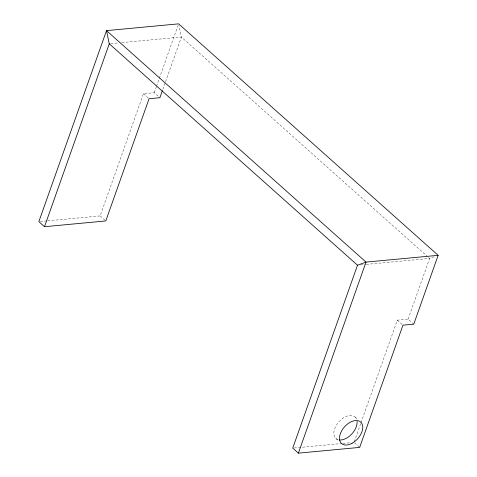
<?xml version="1.0" encoding="UTF-8"?>
<svg xmlns="http://www.w3.org/2000/svg" width="477" height="477" viewBox="0 0 477 477"><rect width="100%" height="100%" fill="white"/><g stroke="black" fill="none" stroke-linecap="round" stroke-linejoin="round"><path stroke-width="0.36" stroke-dasharray="2.38 1.79" d="M47.718 220.845L100.152 215.92L143.428 93.713L154.244 92.693L159.884 97.725M154.244 92.693L156.235 87.076M156.48 86.373L178.124 25.257M162.848 89.354L165.322 82.378M165.567 81.68L181.379 37.027L179.054 25.931M354.28 441.66L360.749 423.397M361 422.694L397.311 320.15L408.127 319.137L413.768 324.169M408.127 319.137L429.622 258.439L435.525 256.286M110.736 43.663L118.833 42.906M121.772 42.626L181.379 37.027L427.398 256.459M40.33 221.537L46.979 220.911M360.451 264.938L365.603 264.455M366.336 264.383L429.622 258.439L427.952 256.954M294.214 447.981L342.218 443.473M342.957 443.401L350.339 442.71M143.428 93.713L149.068 98.739M397.311 320.15L402.952 325.183M355.061 416.993L358.138 419.742M100.152 215.92L104.767 220.034M354.548 442.817L359.676 447.39M335.891 438.488L338.455 440.772M337.931 439.651A14.399 8.872 -48.3 0 1 338.855 421.835A14.399 8.872 -48.3 0 1 356.45 418.889"/><path stroke-width="0.72" d="M298.381 453.15L366.032 262.1L106.508 30.623L38.852 221.674L44.498 226.706L109.263 43.801L106.508 30.623L178.619 23.85L438.148 255.326L413.768 324.169L402.952 325.183L359.676 447.39L298.381 453.15L292.735 448.118L357.506 265.212L366.032 262.1L438.148 255.326M162.353 90.749L159.884 97.725L149.068 98.739L105.793 220.946L44.498 226.706M109.263 43.801L357.506 265.212M357.088 421.388A14.399 8.872 -48.3 0 1 351.454 434.338A14.399 8.872 -48.3 0 1 339.153 439.931M352.062 443.264A14.399 8.872 -48.3 0 0 360.701 422.026A14.399 8.872 -48.3 0 0 340.59 433.027A14.399 8.872 -48.3 0 0 352.062 443.264"/></g></svg>
